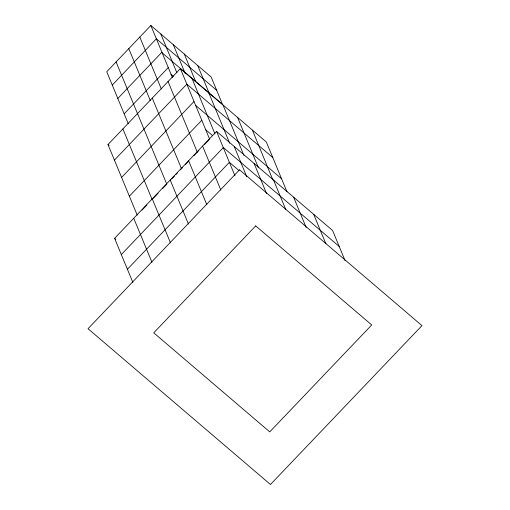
<?xml version="1.0" encoding="UTF-8"?>
<svg xmlns="http://www.w3.org/2000/svg" width="510" height="510" viewBox="0 0 510 510"><rect width="100%" height="100%" fill="white"/><g stroke="black" fill="none" stroke-linecap="round" stroke-linejoin="round"><path stroke-width="0.76" d="M162.193 52.9L222.519 104.422L211.172 77.016L150.839 25.5L106.743 71.751L128.316 123.841M112.257 85.062L156.353 38.811L216.686 90.327M117.816 98.481L161.912 52.23M124.172 113.826L168.268 67.581M137.222 215.143L107.98 144.547L180.393 68.595L266.341 141.99L286.971 191.798M114.425 160.108L186.838 84.156L272.786 157.552M121.603 177.448L194.017 101.496M129.374 196.197L201.788 120.252M132.861 282.412L114.603 238.329L216.565 131.395L332.571 230.456L345.091 260.674M142.016 210.12L146.81 205.09M153.217 198.371L158.1 193.252M162.435 188.7L166.776 184.148L137.528 113.551M171.685 179.004L174.414 176.141M176.046 174.426L177.684 172.712M180.412 169.849L182.593 167.56M185.315 164.704L188.579 161.281M194.023 155.569L198.9 150.456M204.268 144.827L209.1 139.759M121.323 254.554L223.284 147.613M127.417 269.267L229.379 162.327L238.795 170.372M171.048 74.288L173.4 76.296M195.617 105.36L281.565 178.749M205.708 129.725L212.702 135.692M223.189 147.384L339.195 246.438M107.98 144.547L109.14 145.541M114.603 238.329L115.77 239.33M313.682 214.321L325.903 243.837M293.626 197.198L306.14 227.422M273.564 180.068L285.791 209.578M237.59 117.44L258.455 167.815M254.107 163.449L266.622 193.672M223.01 104.99L243.882 155.365M234.224 146.472L246.738 176.696M197.682 65.497L209.623 94.325M208.839 92.89L229.704 143.265M216.565 131.395L234.97 175.829M184.276 54.054L195.63 81.46M192.04 78.546L214.984 133.939M173.304 44.682L185.245 73.51M180.393 68.595L209.635 139.198M160.835 34.036L176.913 72.847M202.585 146.058L220.817 190.064M150.839 25.5L172.437 77.641M168.051 81.543L197.293 152.146M139.816 37.064L161.339 89.027M188.604 160.714L206.837 204.727M152.26 98.105L181.503 168.708M128.788 48.622L150.316 100.591M170.206 180.017L188.432 224.024M116.095 61.939L137.617 113.908M152.248 198.849L170.48 242.856M122.891 128.909L152.133 199.506M133.735 218.267L151.961 262.28M252.373 130.063L272.882 179.922M239.528 169.83L88.032 328.714L270.472 484.5L421.968 325.616L239.528 169.83M255.708 225.885L153.746 332.82L269.752 431.881L371.714 324.947L255.708 225.885"/></g></svg>
